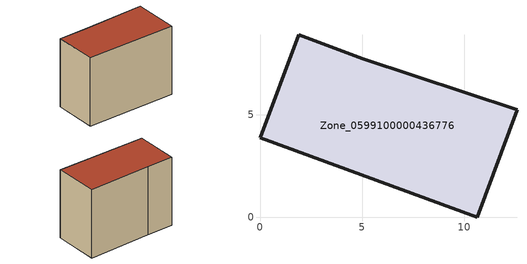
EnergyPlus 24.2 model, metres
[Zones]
Zone_0599100000436776
 floor ground (C_G): 12.57,5.26 10.62,0 0,3.89 1.89,8.92 5.03,7.74 z0
 wall outside (C_F): 5.03,7.74 1.89,8.92 0,3.89 10.62,0 12.57,5.26 5.03,7.74 z0:8.55
 roof outside (C_R): 10.62,0 12.57,5.26 5.03,7.74 1.89,8.92 0,3.89 z8.55
[BUILDING]
Pand.0599100000436776: North Axis=0; Terrain=City; Loads Convergence Tolerance Value=0.04; Temperature Convergence Tolerance Value=0.4; Solar Distribution=FullExterior; Maximum Number of Warmup Days=25; Minimum Number of Warmup Days=1
[Site:Location]
Rotterdam.The.Hague.AP_ZH_NLD Design_Conditions: Latitude=51.96; Longitude=4.45; Time Zone=1; Elevation=-4.5
[SITE:GROUNDTEMPERATURE:BUILDINGSURFACE]
18, 18, 18, 18, 18, 18, 18, 18, 18, 18, 18, 18
[MATERIAL] Thermal Absorptance=0.9; Solar Absorptance=0.7; Visible Absorptance=0.7
Name | Roughness | Thickness | Conductivity | Density | Specific Heat
G.TI.2006-2014 | MediumSmooth | 0.15 | 0.06 | 540 | 1210
F.TI.2006-2014 | Rough | 0.3 | 0.12 | 1920 | 840
R.TI.2006-2014 | MediumRough | 0.2 | 0.08 | 1500 | 1000
[CONSTRUCTION]
C_G: G.TI.2006-2014
C_F: F.TI.2006-2014
C_R: R.TI.2006-2014
[ZONE]
Zone_0599100000436776: Type=1; Multiplier=1; Ceiling Height=Autocalculate; Volume=Autocalculate; Floor Area=autocalculate; Part of Total Floor Area=Yes
[ZONEINFILTRATION:DESIGNFLOWRATE]
Infil_Zone_0599100000436776: Zone or ZoneList or Space or SpaceList=Zone_0599100000436776; Schedule=AlwaysOn; Design Flow Rate Calculation Method=Flow/Area; Flow Rate per Floor Area=0.0015; Constant Term Coefficient=1; Temperature Term Coefficient=0; Velocity Term Coefficient=0; Velocity Squared Term Coefficient=0
[HVACTEMPLATE:ZONE:IDEALLOADSAIRSYSTEM]
Zone_0599100000436776: Maximum Heating Supply Air Temperature=50; Minimum Cooling Supply Air Temperature=13; Maximum Heating Supply Air Humidity Ratio=0.0156; Minimum Cooling Supply Air Humidity Ratio=0.0077; Heating Limit=NoLimit; Cooling Limit=NoLimit; Dehumidification Control Type=ConstantSensibleHeatRatio; Cooling Sensible Heat Ratio=0.7; Dehumidification Setpoint=60; Humidification Control Type=None; Humidification Setpoint=30; Outdoor Air Method=None; Outdoor Air Flow Rate per Person=0.00944; Outdoor Air Flow Rate per Zone Floor Area=0; Outdoor Air Flow Rate per Zone=0; Demand Controlled Ventilation Type=None; Outdoor Air Economizer Type=NoEconomizer; Heat Recovery Type=None; Sensible Heat Recovery Effectiveness=0.7; Latent Heat Recovery Effectiveness=0.65
[ZONECONTROL:THERMOSTAT]
ThermostatControl_Zone_0599100000436776: Zone or ZoneList=Zone_0599100000436776; Control Type Schedule=DualSetpointControlType; Control 1=Thermostat_Zone_0599100000436776; Temperature Difference Between Cutout And Setpoint=0
[THERMOSTATSETPOINT:DUALSETPOINT]
Thermostat_Zone_0599100000436776: Heating Setpoint Temperature Schedule=HeatingSetpoint_Zone_0599100000436776; Cooling Setpoint Temperature Schedule=CoolingSetpoint_Zone_0599100000436776
[SCHEDULE:COMPACT]
HeatingSetpoint_Zone_0599100000436776: Through: 12/31, For: AllDays, Until: 24:00, 21
CoolingSetpoint_Zone_0599100000436776: Through: 12/31, For: AllDays, Until: 24:00, 24
DualSetpointControlType: Through: 12/31, For: AllDays, Until: 24:00, 4
AlwaysOn: Through: 12/31, For: AllDays, Until: 24:00, 1
